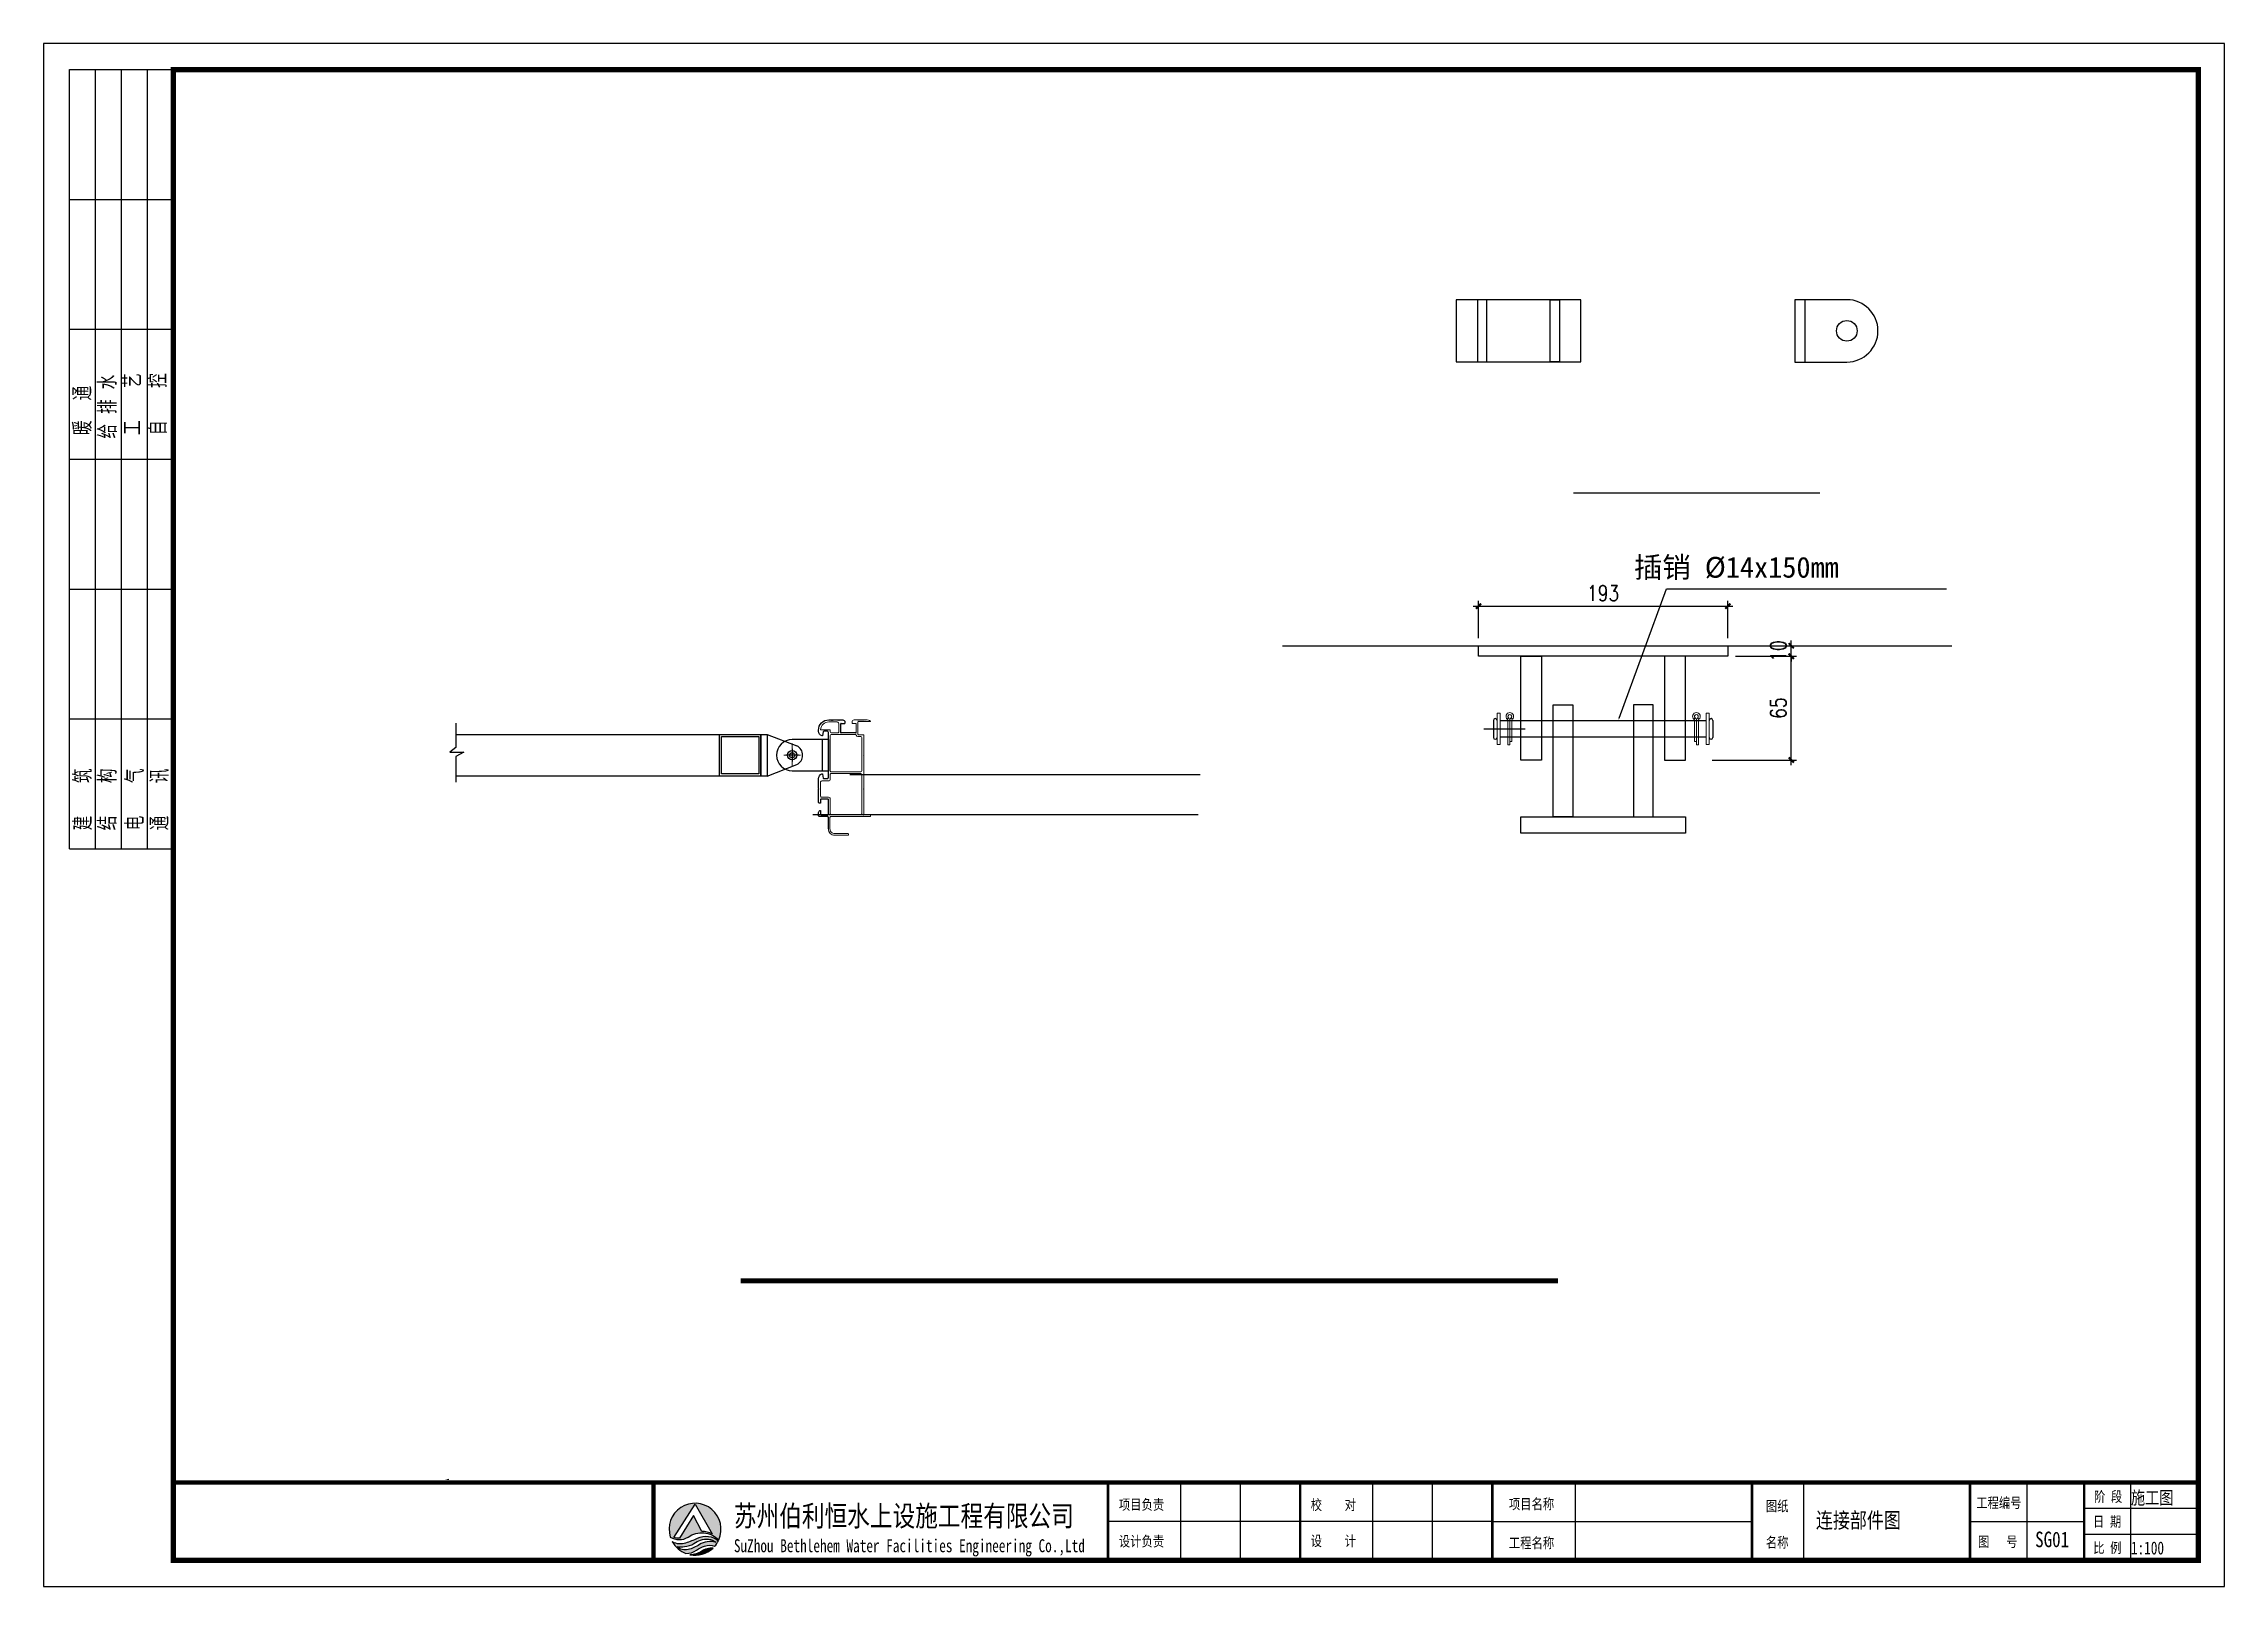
# Model space of a CAD drawing. Header units: millimetres. Extents: x 507050 to 511250, y 497254 to 500224.
import ezdxf
from ezdxf import colors
from ezdxf.entities.mleader import LeaderData, LeaderLine
from ezdxf.math import Vec2, Vec3

# ---------------------------------------------------------------- set-up
doc = ezdxf.new("R2010")
doc.units = ezdxf.units.MM
doc.header["$LTSCALE"] = 1000
doc.linetypes.add('CENTER', pattern=[2, 1.25, -0.25, 0.25, -0.25])
doc.linetypes.add('CENTER2', pattern=[28.575, 19.05, -3.175, 3.175, -3.175])
doc.layers.add('0 [HR] Dim', color=6, linetype='Continuous', lineweight=13)
doc.layers.add('图框', color=7, linetype='Continuous', lineweight=13)
for name, color, linetype in [('hjh文字', 7, 'Continuous'), ('HR-dimension', 9, 'Continuous'), ('W-ALUMINUM_FRAME铝架', 30, 'Continuous'), ('W-STEEL_KEEL钢龙骨', 5, 'Continuous'), ('铝横梁', 220, 'Continuous')]:
    doc.layers.add(name, color=color, linetype=linetype)
doc.styles.add('-宋体', font='', dxfattribs={"width": 0.8})
doc.styles.add('_TCH_DIM', font='SIMPLEX.shx', dxfattribs={"bigfont": 'hztxt.shx'})
doc.styles.add('HZTXT', font='txtw.shx', dxfattribs={"width": 0.8, "bigfont": 'hztxtw.shx'})
doc.styles.get("Standard").update_dxf_attribs({"font": 'simplex.shx', "width": 0.8, "bigfont": 'hztxt.shx'})
doc.styles.add('图框', font='')
doc.styles.add('宋体', font='')
doc.styles.add('黑体', font='simhei.ttf', dxfattribs={"width": 0.8})
doc.styles.get('-宋体').set_extended_font_data('SimSun')
doc.styles.get('图框').set_extended_font_data('SimSun')
doc.styles.get('宋体').set_extended_font_data('SimSun')
doc.dimstyles.new('HR-A2-DIM10', dxfattribs={"dimscale": 10, "dimtxt": 3, "dimasz": 1, "dimexe": 1, "dimexo": 1.5, "dimgap": 1, "dimtad": 1, "dimdec": 1, "dimdsep": 46, "dimtxsty": 'HZTXT', "dimblk": 'ARCHTICK', "dimcen": 0, "dimdle": 1, "dimclrd": 256, "dimclre": 256, "dimclrt": 6, "dimadec": 1, "dimazin": 0, "dimtfac": 1, "dimtdec": 1, "dimtix": 1, "dimtmove": 2, "dimatfit": 3, "dimfxl": 15, "dimtolj": 1, "dimtzin": 0, "dimarcsym": 1})

# ---------------------------------------------------------------- blocks, each defined once
blk = doc.blocks.new('连接')
at = {"layer": 'W-STEEL_KEEL钢龙骨'}
blk.add_lwpolyline([(503898.8, 498604.5), (503898.8, 498534.5), (503958.8, 498534.5), (503958.8, 498604.5)], dxfattribs=at)
blk.add_circle((503928.8, 498604.5), 5, dxfattribs=at)
blk.add_arc((503928.8, 498604.5), 30, 0, 180, dxfattribs=at)
blk = doc.blocks.new('滚轮支架 -left')
for p, q in [((-50, 10), (-22.4, 81)), ((50, 10), (22.4, 81))]:
    blk.add_line(p, q)
at = {"color": 3, "linetype": 'CENTER2'}
for p, q in [((-15, 70), (15, 70)), ((0, 85), (0, 55))]:
    blk.add_line(p, q, dxfattribs=at)
blk.add_lwpolyline([(-50, 10), (50, 10), (50, -5), (-50, -5)], close=True)
blk.add_circle((0, 70), 11)
blk.add_arc((0, 70), 25, 26.1956, 153.8044)
blk = doc.blocks.new('asasd')
at = {"layer": '0 [HR] Dim', "color": 3, "linetype": 'CENTER2'}
for p, q in [((502165.4, 500785.1), (502165.4, 500841.1)), ((502165.4, 500785.1), (502165.4, 500841.1)), ((502185.4, 500813.1), (502145.4, 500813.1)), ((502185.4, 500813.1), (502145.4, 500813.1))]:
    blk.add_line(p, q, dxfattribs=at)
at = {"rotation": 270}
blk.add_blockref('滚轮支架 -left', (502095.4, 500813.1), dxfattribs=at)
blk.add_blockref('滚轮支架 -left', (502095.4, 500813.1), dxfattribs=at)
blk = doc.blocks.new('_ArchTick')
at = {"color": 0, "linetype": 'ByBlock', "const_width": 0.4}
blk.add_lwpolyline([(-0.5, -0.5), (0.5, 0.5)], dxfattribs=at)
blk = doc.blocks.new('*D45')
at = {"layer": 'Defpoints', "color": 0, "ltscale": 1.5, "transparency": 16777216}
for p in [(510293.8, 499140.9), (509813.8, 499064.6), (510293.8, 499064.6)]:
    blk.add_point(p, dxfattribs=at)
at = {"layer": 'HR-dimension', "lineweight": -2, "ltscale": 1.5, "transparency": 16777216}
for p, q in [((509803.8, 499140.9), (510303.8, 499140.9)), ((509813.8, 499079.6), (509813.8, 499150.9)), ((510293.8, 499079.6), (510293.8, 499150.9))]:
    blk.add_line(p, q, dxfattribs=at)
at = {"layer": 'HR-dimension', "lineweight": -2, "ltscale": 1.5, "transparency": 16777216, "xscale": 10, "yscale": 10, "zscale": 10, "rotation": 180}
blk.add_blockref('_ArchTick', (509813.8, 499140.9), dxfattribs=at)
at = {"layer": 'HR-dimension', "lineweight": -2, "ltscale": 1.5, "transparency": 16777216, "xscale": 10, "yscale": 10, "zscale": 10}
blk.add_blockref('_ArchTick', (510293.8, 499140.9), dxfattribs=at)
at = {"layer": 'HR-dimension', "color": 6, "ltscale": 1.5, "transparency": 16777216, "insert": (510053.8, 499165.9), "char_height": 30, "width": 61.714, "attachment_point": 5, "style": 'HZTXT'}
blk.add_mtext('\\A1;{\\Ftxtw,hztxtw|c134;193}', dxfattribs=at)
blk = doc.blocks.new('*D46')
at = {"layer": 'Defpoints', "color": 0, "ltscale": 1.5, "transparency": 16777216}
for p in [(510293.8, 499044.6), (510416.2, 499044.6), (510248.8, 498844.6)]:
    blk.add_point(p, dxfattribs=at)
at = {"layer": 'HR-dimension', "lineweight": -2, "ltscale": 1.5, "transparency": 16777216}
for p, q in [((510308.8, 499044.6), (510426.2, 499044.6)), ((510416.2, 498834.6), (510416.2, 499054.6)), ((510263.8, 498844.6), (510426.2, 498844.6))]:
    blk.add_line(p, q, dxfattribs=at)
at = {"layer": 'HR-dimension', "lineweight": -2, "ltscale": 1.5, "transparency": 16777216, "xscale": 10, "yscale": 10, "zscale": 10}
for p, rotation in [((510416.2, 499044.6), 90), ((510416.2, 498844.6), 270)]:
    blk.add_blockref('_ArchTick', p, dxfattribs=dict(at, rotation=rotation))
at = {"layer": 'HR-dimension', "color": 6, "ltscale": 1.5, "transparency": 16777216, "insert": (510391.2, 498944.6), "char_height": 30, "attachment_point": 5, "rotation": 90, "style": 'HZTXT'}
blk.add_mtext('\\A1;{\\Ftxtw,hztxtw|c134;65}', dxfattribs=at)
blk = doc.blocks.new('*D47')
at = {"layer": 'Defpoints', "color": 0, "ltscale": 1.5, "transparency": 16777216}
for p in [(510293.8, 499064.6), (510293.8, 499044.6), (510416.2, 499064.6)]:
    blk.add_point(p, dxfattribs=at)
at = {"layer": 'HR-dimension', "lineweight": -2, "ltscale": 1.5, "transparency": 16777216}
for p, q in [((510308.8, 499064.6), (510426.2, 499064.6)), ((510308.8, 499044.6), (510426.2, 499044.6)), ((510416.2, 499064.6), (510416.2, 499074.6)), ((510416.2, 499044.6), (510416.2, 499064.6)), ((510416.2, 499044.6), (510416.2, 499034.6))]:
    blk.add_line(p, q, dxfattribs=at)
at = {"layer": 'HR-dimension', "lineweight": -2, "ltscale": 1.5, "transparency": 16777216, "xscale": 10, "yscale": 10, "zscale": 10}
for p, rotation in [((510416.2, 499064.6), 270), ((510416.2, 499044.6), 90)]:
    blk.add_blockref('_ArchTick', p, dxfattribs=dict(at, rotation=rotation))
at = {"layer": 'HR-dimension', "color": 6, "ltscale": 1.5, "transparency": 16777216, "insert": (510391.2, 499054.6), "char_height": 30, "attachment_point": 5, "rotation": 90, "style": 'HZTXT'}
blk.add_mtext('\\A1;10', dxfattribs=at)
blk = doc.blocks.new('adasdasdasd')
at = {"layer": 'W-STEEL_KEEL钢龙骨'}
for points in [[(504452.6, 499048.4), (504572.6, 499048.4), (504572.6, 499108.4), (504452.6, 499108.4)], [(504473.1, 499048.4), (504482.1, 499048.4), (504482.1, 499108.4), (504473.1, 499108.4)], [(504552.1, 499048.4), (504543.1, 499048.4), (504543.1, 499108.4), (504552.1, 499108.4)]]:
    blk.add_lwpolyline(points, close=True, dxfattribs=at)
blk = doc.blocks.new('asdasfasdfdsf')
at = {"layer": 'W-STEEL_KEEL钢龙骨'}
blk.add_lwpolyline([(504961.376286, 498950.51702), (504971.376286, 498950.51702), (504971.376286, 499010.51702), (504961.376286, 499010.51702)], close=True, dxfattribs=at)
for points in [[(505011.376286, 499010.51702), (504971.376286, 499010.51702)], [(504971.376286, 498950.51702), (505011.376286, 498950.51702)]]:
    blk.add_lwpolyline(points, dxfattribs=at)
blk.add_circle((505011.376286, 498980.51702), 9.966616, dxfattribs=at)
blk.add_arc((505011.376286, 498980.51702), 30, 270, 90, dxfattribs=at)
blk = doc.blocks.new('A$C3ad6133d')
at = {"color": 7, "linetype": 'Continuous', "lineweight": 15}
for p, q in [((-3.7, 24), (-3.7, -16)), ((-3.7, 24), (0, 24)), ((3.7, 30.4), (0, 30.4)), ((0, -16), (0, 30.4)), ((3.7, -16), (3.7, 30.4))]:
    blk.add_line(p, q, dxfattribs=at)
at = {"color": 8, "linetype": 'Continuous', "lineweight": 15}
for p, q in [((-4.9, -18.6), (-2.4, -21.4)), ((-3.7, -16), (3.7, -16)), ((4.9, -18.6), (2.4, -21.4))]:
    blk.add_line(p, q, dxfattribs=at)
at = {"color": 7, "linetype": 'Continuous', "lineweight": 15}
for centre, radius, start, end in [((0, -24.1), 7.35, 131.3178, 48.6822), ((-7.1, -16), 3.47, 311.3178, 0), ((0, -24.1), 3.67, 131.3178, 48.6822), ((-7.1, -16), 7.14, 311.3178, 0), ((7.1, -16), 7.14, 180, 228.6822), ((7.1, -16), 3.47, 180, 228.6822)]:
    blk.add_arc(centre, radius, start, end, dxfattribs=at)
blk = doc.blocks.new('$TITLEBLK$00000187')
h = blk.add_hatch(color=140)
h.dxf.hatch_style = 1
h.paths.add_polyline_path([(-294.3, 4.5, 0.294083), (-290.89, 4.48, -0.363756), (-284.97, 3.96, 1.450144)])
h.paths.add_polyline_path([(-289.53, 10.8), (-286.23, 5.12, 0.101723), (-288.23, 5.58), (-289.84, 8.66), (-292.52, 4.26, -0.081837), (-293.64, 4.38)], flags=16)
h = blk.add_hatch(color=174)
h.paths.add_polyline_path([(-285.05, 3.78, 0.296692), (-289.05, 4.29, -0.04264), (-291.3, 3.4, -0.209747), (-293.92, 3.62, 0.179915), (-291.3, 1.33, 0.169783), (-289.28, 1.97, -0.05744), (-287.69, 2.74, -0.214092), (-285.77, 2.71, 0.064571)])
h.paths.add_polyline_path([(-288.71, 3.03, -0.084014), (-290.89, 2.08, -0.271733), (-292.96, 2.61, 0.071966), (-291.58, 2.64, 0.098278), (-289.75, 3.23, -0.072406), (-288.51, 3.9, -0.088156), (-286.96, 4.07, -0.181988), (-285.56, 3.48, 0.206106)], flags=16)
blk.add_hatch(color=174).paths.add_polyline_path([(-286.08, 2.39, 0.189728), (-288.25, 1.81, -0.126537), (-290.52, 1.1, 0.245013)])
for p, q in [((-196, 0), (-196, 15)), ((-184.5, 0), (-184.5, 15)), ((-159, 0), (-159, 15)), ((-147.5, 0), (-147.5, 15)), ((-120, 0), (-120, 15)), ((-76, 0), (-76, 15)), ((-33, 0), (-33, 15)), ((-13, 0), (-13, 15)), ((0, 0), (0, 15)), ((0, 10), (-22, 10)), ((-136, 7.5), (-210, 7.5)), ((-136, 7.5), (-86, 7.5)), ((-44, 7.5), (-22, 7.5)), ((0, 5), (-22, 5))]:
    blk.add_line(p, q)
for points, const_width in [([(-297.54, 0), (-297.54, 15), (0, 15)], 0.8), ([(-210, 0), (-210, 15)], 0.5), ([(-173, 0), (-173, 15)], 0.5), ([(-136, 0), (-136, 15)], 0.5), ([(-86, 0), (-86, 15)], 0.5), ([(-44, 0), (-44, 15)], 0.5), ([(-22, 0), (-22, 15)], 0.5)]:
    blk.add_lwpolyline(points, dxfattribs=dict(const_width=const_width))
for points in [[(-294.3, 4.5, 0.294083), (-290.89, 4.48, -0.363756), (-284.97, 3.96, 1.450144)], [(-293.64, 4.38), (-289.53, 10.8), (-286.23, 5.12, 0.101723), (-288.23, 5.58), (-289.84, 8.66), (-292.52, 4.26, -0.081837)]]:
    blk.add_lwpolyline(points, format="xyb", close=True)
for points in [[(-293.92, 3.62, 0.209747), (-291.3, 3.4, 0.04264), (-289.05, 4.29, -0.296692), (-285.05, 3.78)], [(-292.96, 2.61, 0.071966), (-291.58, 2.64, 0.098278), (-289.75, 3.23, -0.072406), (-288.51, 3.9, -0.088156), (-286.96, 4.07, -0.181988), (-285.56, 3.48, 0.206106), (-288.71, 3.03, -0.084014), (-290.89, 2.08, -0.271733), (-292.96, 2.61)], [(-291.3, 1.33, 0.169783), (-289.28, 1.97, -0.05744), (-287.69, 2.74, -0.214092), (-285.77, 2.71, -0.214092)], [(-290.52, 1.1, 0.126537), (-288.25, 1.81, -0.189728), (-286.08, 2.39, -0.189728)]]:
    blk.add_lwpolyline(points, format="xyb")
for start, end in [(208.4706, 249.2676), (258.5751, 313.6432), (318.8384, 333.6165)]:
    blk.add_arc((-289.53, 6), 5, start, end)
at = {"style": '图框'}
for s, height, width, p in [('阶 段', 2, 0.8, (-20.12, 11.27)), ('苏州伯利恒水上设施工程有限公司', 4, 0.8, (-282.06, 6.56)), ('项目负责', 2, 0.8, (-207.92, 9.74)), ('校    对', 2, 0.8, (-170.97, 9.69)), ('项目名称', 2, 0.8, (-132.8, 9.86)), ('图纸', 2, 0.8, (-83.31, 9.46)), ('工程编号', 2, 0.8, (-42.79, 10.08)), ('日 期', 2, 0.8, (-20.31, 6.48)), ('SuZhou Bethlehem Water Facilities Engineering Co.,Ltd ', 2.5, 0.75, (-282.06, 1.57)), ('设计负责', 2, 0.8, (-207.92, 2.68)), ('设    计 ', 2, 0.8, (-170.97, 2.75)), ('工程名称', 2, 0.8, (-132.8, 2.36)), ('名称', 2, 0.8, (-83.31, 2.46)), ('图   号', 2, 0.8, (-42.46, 2.6)), ('比 例', 2, 0.8, (-20.27, 1.42))]:
    blk.add_text(s, height=height, dxfattribs=dict(at, width=width)).set_placement(p)
for tag, p in [('项目负责人', (-195.69, 9.64)), ('校对', (-155.51, 9.54)), ('设计负责人', (-195.69, 2.2)), ('设计人', (-156.48, 2.3))]:
    blk.add_attdef(tag, p, '', height=3)
for tag, p, height, style, width in [('项目名称', (-115.66, 9.53), 3, '-宋体', 0.8), ('阶段', (-12.96, 10.81), 2.5, '黑体', 0.8), ('图名', (-73.67, 6.22), 3, '-宋体', 0.8), ('日期', (-12.96, 5.8), 2.5, '黑体', 0.8), ('工程名称', (-115.65, 1.97), 3, '-宋体', 0.8), ('图号', (-31.44, 2.55), 3, '_TCH_DIM', 0.7), ('比例', (-12.96, 1.14), 2.5, '黑体', 0.8)]:
    blk.add_attdef(tag, p, '', height=height, dxfattribs=dict(style=style, width=width))
blk = doc.blocks.new('$TITLEBLK$00000095')
for p, q in [((-150, 20), (-150, 0)), ((-150, 20), (0, 20)), ((-125, 20), (-125, 0)), ((-100, 20), (-100, 0)), ((-75, 20), (-75, 0)), ((-75, 20), (-75, 0)), ((-50, 20), (-50, 0)), ((-25, 20), (-25, 0)), ((0, 20), (0, 0)), ((-150, 15), (-75, 15)), ((-75, 15), (0, 15)), ((-150, 10), (-75, 10)), ((-75, 10), (0, 10)), ((-150, 5), (-75, 5)), ((-75, 5), (0, 5))]:
    blk.add_line(p, q)
at = {"width": 0.8}
for s, p in [('建   筑', (-146.45, 15.65)), ('暖  通', (-70.35, 15.73)), ('结   构', (-146.45, 10.91)), ('给 排 水', (-71.03, 10.9)), ('电   气', (-146.45, 5.65)), ('工   艺', (-70.35, 6.13)), ('通   讯', (-146.45, 0.88)), ('自   控', (-70.35, 1.24))]:
    blk.add_text(s, height=3.509, dxfattribs=at).set_placement(p)
blk = doc.blocks.new('rgthtyjyuk')
blk.add_lwpolyline([(0, 0), (420, 0), (420, 297), (0, 297)], close=True)
at = {"const_width": 1}
blk.add_lwpolyline([(25, 5), (415, 5), (415, 292), (25, 292)], close=True, dxfattribs=at)
at = {"const_width": 0.8}
blk.add_lwpolyline([(415, 20), (25, 20)], dxfattribs=at)
at = {"rotation": 90}
blk.add_blockref('$TITLEBLK$00000095', (25, 292), dxfattribs=at)

msp = doc.modelspace()

# ---------------------------------------------------------------- linework, layer by layer
at = {"color": 4}
for p, q in [((509842.5, 498921.1), (509842.5, 498888.1)), ((509855.5, 498920.6), (510252.1, 498920.6)), ((510265.1, 498921.1), (510265.1, 498888.1)), ((510252.1, 498888.6), (509855.5, 498888.6))]:
    msp.add_line(p, q, dxfattribs=at)
at = {"color": 3}
for p, q in [((507844.4, 498893.9), (508431.8, 498893.9)), ((508431.8, 498813.9), (508431.8, 498893.9)), ((508431.8, 498893.9), (508431.8, 498813.9)), ((508431.8, 498813.9), (508431.8, 498864.9)), ((508431.8, 498813.9), (507844.4, 498813.9))]:
    msp.add_line(p, q, dxfattribs=at)
at = {"color": 3, "lineweight": 5}
for p, q in [((508351.8, 498813.9), (508351.8, 498893.9)), ((508431.8, 498833.9), (508431.8, 498893.9)), ((508431.8, 498813.9), (508431.8, 498893.9))]:
    msp.add_line(p, q, dxfattribs=at)
at = {"color": 1, "linetype": 'CENTER', "ltscale": 0.16}
msp.add_line((509823.8, 498904.6), (509903.8, 498904.6), dxfattribs=at)
at = {"color": 1, "lineweight": -3}
for p, q in [((508603.3, 498816.9), (509277.7, 498816.9)), ((509274, 498738.9), (508531.6, 498738.9))]:
    msp.add_line(p, q, dxfattribs=at)
for points in [[(509813.8, 499064.6), (510293.8, 499064.6), (510293.8, 499044.6), (509813.8, 499044.6)], [(509895.3, 499044.6), (509935.3, 499044.6), (509935.3, 498844.6), (509895.3, 498844.6)], [(510212.3, 499044.6), (510172.3, 499044.6), (510172.3, 498844.6), (510212.3, 498844.6)]]:
    msp.add_lwpolyline(points, close=True)
at = {"color": 3}
for points in [[(508351.8, 498893.9), (508431.8, 498893.9), (508431.8, 498813.9), (508351.8, 498813.9)], [(508355.8, 498889.9), (508427.8, 498889.9), (508427.8, 498817.9), (508355.8, 498817.9)]]:
    msp.add_lwpolyline(points, close=True, dxfattribs=at)
at = {"color": 3, "lineweight": 5}
for points in [[(508431.8, 498893.9), (508351.8, 498893.9), (508351.8, 498813.9), (508431.8, 498813.9)], [(508427.8, 498889.9), (508355.8, 498889.9), (508355.8, 498817.9), (508427.8, 498817.9)]]:
    msp.add_lwpolyline(points, close=True, dxfattribs=at)
at = {"const_width": 10}
msp.add_lwpolyline([(508393, 497842.1), (509966.8, 497842.1)], dxfattribs=at)
at = {"color": 4}
for centre, start, end in [((509846, 498921.1), 0, 180), ((510261.6, 498921.1), 0, 180), ((509846, 498888.1), 180, 0), ((510261.6, 498888.1), 180, 0)]:
    msp.add_arc(centre, 3.5, start, end, dxfattribs=at)
at = {"color": 1}
msp.add_solid([(507830.9, 497461, 1.8), (507830.9, 497458.4, 1.8), (507823.2, 497459.7, 1.8)], dxfattribs=at)
at = {"layer": 'W-ALUMINUM_FRAME铝架', "linetype": 'ByBlock', "ltscale": 0.5}
for p, q in [((508585.2, 498914), (508585.2, 498898)), ((508614.2, 498897), (508586.2, 498897))]:
    msp.add_line(p, q, dxfattribs=at)
for points in [[(508561.7, 498712), (508561.7, 498734, 0.414214), (508559.7, 498736), (508544.7, 498736, -0.414214), (508542.7, 498738), (508542.7, 498742, -0.2424), (508545.2, 498747.5), (508546.5, 498747.5, -0.414214), (508546.7, 498747.3), (508546.7, 498740.5, 0.414214), (508547.7, 498739.5), (508560.7, 498739.5, 0.414214), (508561.7, 498740.5), (508561.7, 498768.5, 0.414214), (508560.7, 498769.5), (508547.7, 498769.5, 0.414214), (508546.7, 498768.5), (508546.7, 498761.7, -0.414214), (508546.5, 498761.5), (508545.2, 498761.5, -0.414214), (508542.7, 498764), (508542.7, 498774.4), (508542.7, 498788.7, -0.198912), (508542.8, 498788.8), (508543.1, 498789.1, 0.414214), (508543.1, 498789.4), (508542.8, 498789.7, -0.198912), (508542.7, 498789.9), (508542.7, 498808.6, -0.313684), (508549.3, 498818, -0.403535), (508550.5, 498817.2), (508551.8, 498809.8, 0.362489), (508552.8, 498809), (508559.7, 498809, 0.414214), (508561.7, 498811), (508561.7, 498853.9, -0.198912), (508561.8, 498854.1), (508562.1, 498854.4, 0.414214), (508562.1, 498854.7), (508561.8, 498855, -0.198912), (508561.7, 498855.1), (508561.7, 498898, 0.414214), (508559.7, 498900), (508552.8, 498900, 0.362489), (508551.8, 498899.2), (508550.5, 498891.8, -0.362489), (508549.5, 498891, -0.326255), (508542.7, 498900.4), (508542.7, 498902, -0.414214), (508562.7, 498922), (508567.4, 498922)], [(508565.1, 498922), (508567.4, 498922, -0.198912), (508567.6, 498922), (508567.9, 498921.5, 0.414214), (508568.2, 498921.5), (508568.5, 498922, -0.198912), (508568.6, 498922), (508569.4, 498922, -0.198912), (508569.6, 498922), (508569.9, 498921.5, 0.414214), (508570.2, 498921.5), (508570.5, 498922, -0.198912), (508570.6, 498922), (508571.4, 498922, -0.198912), (508571.6, 498922), (508571.9, 498921.5, 0.414214), (508572.2, 498921.5), (508572.5, 498922, -0.198912), (508572.6, 498922), (508573.4, 498922, -0.198912), (508573.6, 498922), (508573.9, 498921.5, 0.414214), (508574.2, 498921.5), (508574.5, 498922, -0.198912), (508574.6, 498922), (508575.4, 498922, -0.198912), (508575.6, 498922), (508575.9, 498921.5, 0.414214), (508576.2, 498921.5), (508576.5, 498922, -0.198912), (508576.6, 498922), (508577.4, 498922, -0.198912), (508577.6, 498922), (508577.9, 498921.5, 0.414214), (508578.2, 498921.5), (508578.5, 498922, -0.198912), (508578.6, 498922), (508579.4, 498922, -0.198912), (508579.6, 498922), (508579.9, 498921.5, 0.414214), (508580.2, 498921.5), (508580.5, 498922, -0.198912), (508580.6, 498922), (508581.4, 498922, -0.198912), (508581.6, 498922), (508581.9, 498921.5, 0.414214), (508582.2, 498921.5), (508582.5, 498922, -0.198912), (508582.6, 498922), (508584.4, 498922), (508587.7, 498922, -0.2424), (508593.2, 498919.5), (508593.2, 498915.2)], [(508586.2, 498915), (508593, 498915, 0.415615), (508593.2, 498915.2)]]:
    msp.add_lwpolyline(points, format="xyb", dxfattribs=at)
at = {"layer": 'W-ALUMINUM_FRAME铝架', "linetype": 'ByBlock', "lineweight": 20, "ltscale": 0.5}
for points in [[(508581.7, 498915, 0.414214), (508578.7, 498918), (508562.7, 498918), (508562.7, 498918, 0.397093), (508546.8, 498903.1), (508546.8, 498903.1), (508565.2, 498903.1), (508565.2, 498899, 0.413909), (508567.2, 498897), (508579.7, 498897, 0.414518), (508581.7, 498899)], [(508626.2, 498816), (508626.2, 498742.5, -0.414214), (508623.2, 498739.5), (508568.2, 498739.5, -0.414214), (508565.2, 498742.5), (508565.2, 498770, 0.414214), (508562.2, 498773), (508549.2, 498773, -0.414214), (508546.2, 498776), (508546.2, 498801.5, -0.414214), (508549.2, 498804.5), (508562.2, 498804.5, 0.414214), (508565.2, 498807.5), (508565.2, 498817, -0.414214), (508567.2, 498819), (508623.2, 498819, -0.414214)]]:
    msp.add_lwpolyline(points, format="xyb", close=True, dxfattribs=at)
at = {"layer": 'W-ALUMINUM_FRAME铝架', "lineweight": 5}
msp.add_lwpolyline([(508561.7, 498712, 0.414214), (508573.7, 498700), (508591.3, 498700), (508599.7, 498700, 0.414214), (508600.7, 498701), (508600.7, 498702, 0.414214), (508599.7, 498703), (508573.7, 498703, -0.414214), (508564.7, 498712), (508564.7, 498734, -0.414214), (508566.7, 498736), (508641.7, 498736, 0.414214), (508642.7, 498737), (508642.7, 498738, 0.414214), (508641.7, 498739), (508630.2, 498739, -2.414214), (508629.7, 498739.5), (508629.7, 498788.7, 0.198912), (508629.7, 498788.8), (508629.4, 498789.1, -0.414214), (508629.4, 498789.4), (508629.7, 498789.7, 0.198912), (508629.7, 498789.9), (508629.7, 498853.9), (508629.7, 498853.9, 0.198912), (508629.7, 498854.1), (508629.4, 498854.4, -0.414214), (508629.4, 498854.7), (508629.7, 498855, 0.198912), (508629.7, 498855.1), (508629.7, 498892.5, 0.414214), (508628.7, 498893.5), (508619.7, 498893.5, -0.414214), (508618.7, 498894.5), (508618.7, 498918, -0.414214), (508619.7, 498919), (508642.5, 498919, 0.414214), (508642.7, 498919.2), (508642.7, 498919.5, 0.165289), (508634.2, 498922)], format="xyb", dxfattribs=at)
at = {"layer": 'W-ALUMINUM_FRAME铝架', "linetype": 'ByBlock', "lineweight": 0, "ltscale": 0.5}
msp.add_lwpolyline([(508635.4, 498922), (508633, 498922, 0.198912), (508632.9, 498922), (508632.6, 498921.5, -0.414214), (508632.3, 498921.5), (508632, 498922, 0.198912), (508631.8, 498922), (508631, 498922, 0.198912), (508630.9, 498922), (508630.6, 498921.5, -0.414214), (508630.3, 498921.5), (508630, 498922, 0.198912), (508629.8, 498922), (508629, 498922, 0.198912), (508628.9, 498922), (508628.6, 498921.5, -0.414214), (508628.3, 498921.5), (508628, 498922, 0.198912), (508627.8, 498922), (508627, 498922, 0.198912), (508626.9, 498922), (508626.6, 498921.5, -0.414214), (508626.3, 498921.5), (508626, 498922, 0.198912), (508625.8, 498922), (508625, 498922, 0.198912), (508624.9, 498922), (508624.6, 498921.5, -0.414214), (508624.3, 498921.5), (508624, 498922, 0.198912), (508623.8, 498922), (508623, 498922, 0.198912), (508622.9, 498922), (508622.6, 498921.5, -0.414214), (508622.3, 498921.5), (508622, 498922, 0.198912), (508621.8, 498922), (508621, 498922, 0.198912), (508620.9, 498922), (508620.6, 498921.5, -0.414214), (508620.3, 498921.5), (508620, 498922, 0.198912), (508619.8, 498922), (508619, 498922, 0.198912), (508618.9, 498922), (508618.6, 498921.5, -0.414214), (508618.3, 498921.5), (508618, 498922, 0.198912), (508617.8, 498922), (508612.7, 498922, 0.2424), (508607.2, 498919.5), (508607.2, 498915.2, 0.414214), (508607.4, 498915), (508614.2, 498915, -0.414214), (508615.2, 498914), (508615.2, 498898)], format="xyb", dxfattribs=at)
at = {"layer": 'W-ALUMINUM_FRAME铝架', "lineweight": 5}
msp.add_lwpolyline([(508615.3, 498892.4, 0.356394), (508618.2, 498890), (508623.2, 498890, -0.414214), (508626.2, 498887), (508626.2, 498825, -0.414214), (508623.2, 498822), (508567.2, 498822, -0.414214), (508565.2, 498824), (508565.2, 498891, -0.414214), (508568.2, 498894), (508613.3, 498894, -0.356394)], format="xyb", close=True, dxfattribs=at)
at = {"layer": 'W-ALUMINUM_FRAME铝架', "linetype": 'ByBlock', "ltscale": 0.5}
for centre, start, end in [((508586.2, 498914), 90, 180), ((508586.2, 498898), 180, 270), ((508614.2, 498898), 270, 0)]:
    msp.add_arc(centre, 1, start, end, dxfattribs=at)
at = {"layer": 'W-STEEL_KEEL钢龙骨'}
for points in [[(509997, 499359), (510471.1, 499359)], [(507844.4, 498915.6), (507844.4, 498869), (507832.5, 498859.9), (507859.3, 498859.9), (507844.4, 498851.6), (507844.4, 498802.1)], [(508549.9, 498883.9), (508549.9, 498823.9)], [(508561.9, 498883.9), (508561.9, 498823.9)]]:
    msp.add_lwpolyline(points, dxfattribs=at)
for points in [[(509957.4, 498950.7), (509995.2, 498950.7), (509995.2, 498735.6), (509957.4, 498735.6)], [(510150.2, 498950.7), (510112.5, 498950.7), (510112.5, 498735.6), (510150.2, 498735.6)], [(509895.3, 498735.6), (510212.3, 498735.6), (510212.3, 498704.2), (509895.3, 498704.2)]]:
    msp.add_lwpolyline(points, close=True, dxfattribs=at)
at = {"layer": '图框', "color": 4}
for points in [[(509855.5, 498934.6), (509849.5, 498934.6), (509849.5, 498874.6), (509855.5, 498874.6)], [(510252.1, 498934.6), (510258.1, 498934.6), (510258.1, 498874.6), (510252.1, 498874.6)]]:
    msp.add_lwpolyline(points, close=True, dxfattribs=at)
at = {"layer": '铝横梁'}
msp.add_line((509436, 499064.6), (510725.5, 499064.6), dxfattribs=at)

# ---------------------------------------------------------------- block references
at = {"xscale": 10, "yscale": 10, "zscale": 10}
msp.add_blockref('rgthtyjyuk', (507050.3, 497253.9), dxfattribs=at)
ref = msp.add_blockref('$TITLEBLK$00000187', (511200.3, 497303.9), dxfattribs=dict(xscale=10, yscale=10, zscale=10))
ref.add_attrib('图名', '连接部件图', (510463.6, 497366.1), dxfattribs={"color": 3, "height": 30, "style": '-宋体', "width": 0.8})
ref.add_attrib('图号', 'SG01', (510885.9, 497329.3), dxfattribs={"color": 3, "height": 30, "style": '黑体', "width": 0.8})
ref.add_attrib('阶段', '施工图', (511070.3, 497412), dxfattribs={"color": 3, "height": 25, "style": '黑体', "width": 0.8})
ref.add_attrib('比例', '1:100', (511070.3, 497315.3), dxfattribs={"color": 3, "height": 25, "style": '黑体', "width": 0.75})
at = {"layer": 'HR-dimension', "rotation": 180}
msp.add_blockref('A$C3ad6133d', (509874.1, 498904.6), dxfattribs=at)
at = {"layer": 'HR-dimension', "xscale": -1, "rotation": 180}
msp.add_blockref('A$C3ad6133d', (510233.5, 498904.6), dxfattribs=at)
at = {"layer": 'W-STEEL_KEEL钢龙骨'}
for name, p, xscale, yscale, zscale in [('adasdasdasd', (-497691.3, -497058.4), 1.997139791394061, 1.997139791394061, 1.997139791394061), ('asdasfasdfdsf', (-499499.6, -498290.1), 2, 2, 2), ('asasd', (105848.7, 97295), 0.8018140090120238, 0.8018140090120238, 0.8018140090120238)]:
    msp.add_blockref(name, p, dxfattribs=dict(at, xscale=xscale, yscale=yscale, zscale=zscale))
at = {"layer": 'W-STEEL_KEEL钢龙骨', "rotation": 90}
msp.add_blockref('连接', (1007096.4, -5074.9), dxfattribs=at)

# ---------------------------------------------------------------- texts
at = {"layer": 'hjh文字', "style": '宋体'}
msp.add_text('插销 %%C14x150mm', height=40, dxfattribs=at).set_placement((510113.3, 499195.8))

# ---------------------------------------------------------------- dimensions: what is measured, and where the dimension line sits
at = {"layer": 'HR-dimension', "ltscale": 1.5}
dim = msp.add_linear_dim(base=(510293.8, 499140.9), p1=(509813.8, 499064.6), p2=(510293.8, 499064.6), text='{\\Ftxtw,hztxtw|c134;193}', dimstyle='HR-A2-DIM10', override={"dimdec": 0, "dimlfac": 0.5}, dxfattribs=at)
dim.commit()
dim.dimension.update_dxf_attribs({"geometry": '*D45', "text_midpoint": (510053.8, 499165.9)})
dim = msp.add_linear_dim(base=(510416.2, 499044.6), p1=(510248.8, 498844.6), p2=(510293.8, 499044.6), angle=90, text='{\\Ftxtw,hztxtw|c134;65}', dimstyle='HR-A2-DIM10', override={"dimdec": 0, "dimlfac": 0.5}, dxfattribs=at)
dim.commit()
dim.dimension.update_dxf_attribs({"geometry": '*D46', "text_midpoint": (510391.2, 498944.6)})
dim = msp.add_linear_dim(base=(510416.2, 499064.6), p1=(510293.8, 499044.6), p2=(510293.8, 499064.6), angle=90, dimstyle='HR-A2-DIM10', override={"dimdec": 0, "dimlfac": 0.5}, dxfattribs=at)
dim.commit()
dim.dimension.update_dxf_attribs({"geometry": '*D47', "text_midpoint": (510391.2, 499054.6)})

# ---------------------------------------------------------------- leaders
ml = msp.add_multileader_mtext('Standard')
ml.set_content('', color=256)
ml.set_leader_properties()
ml.build(insert=Vec2(0, 0))
ctx = ml.context
ctx.base_point, ctx.plane_origin = Vec3(510715.2, 499174.1), Vec3(510083.3, 498921.6)
notes = []
notes.append((ctx, [(0, (1, 1, 0), (510176.1, 499174.1), (1, 0), 539.1, [(0, [(510083.3, 498921.6)], 0, [])])]))
ctx.mtext.insert, ctx.mtext.flow_direction = Vec3(510717.2, 499176.1), 5
for ctx, leaders in notes:
    for number, flags, end, landing, length, lines in leaders:
        leader = LeaderData()
        leader.index, (leader.has_last_leader_line, leader.has_dogleg_vector, leader.attachment_direction) = number, flags
        leader.last_leader_point, leader.dogleg_vector, leader.dogleg_length = Vec3(end), Vec3(landing), length
        for number, points, colour, breaks in lines:
            line = LeaderLine()
            line.index, line.vertices, line.color, line.breaks = number, Vec3.list(points), colors.encode_raw_color(colour), breaks
            leader.lines.append(line)
        ctx.leaders.append(leader)

doc.saveas('drawing.dxf')
